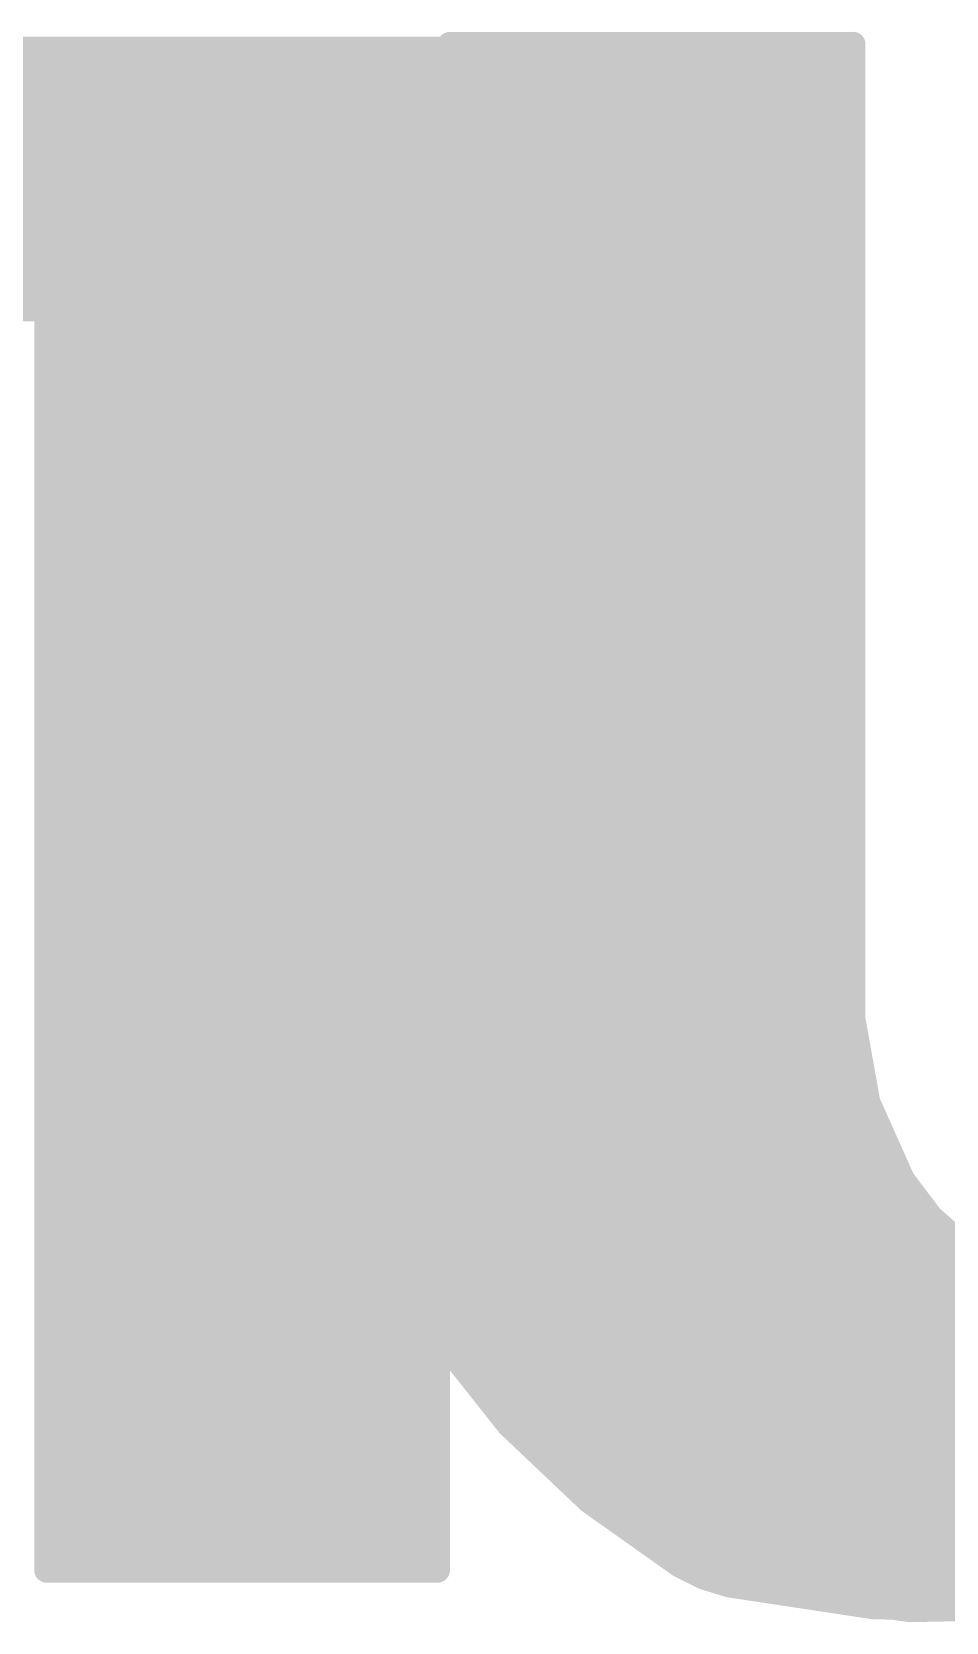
# Model space of a CAD drawing. Extents: x -19.1 to 53.5, y -15.6 to 59.8.
# Drawn here: x 25.458 to 26.397, y 53.35 to 54.983 of the extents above; entities that cross this region are included whole.
import ezdxf

# ---------------------------------------------------------------- set-up
doc = ezdxf.new("R2010")
doc.units = 0
doc.layers.add('21', color=41, linetype='CONTINUOUS')
doc.layers.add('22', color=40, linetype='CONTINUOUS')

msp = doc.modelspace()

# ---------------------------------------------------------------- linework, layer by layer
at = {"layer": '21', "const_width": 0.0254}
for points in [[(25.4432, 54.9656), (25.7404, 54.9656)], [(25.7404, 54.9656), (25.7404, 54.6989)], [(25.8877, 54.9707), (25.8877, 53.8912)], [(26.3017, 54.9707), (25.8877, 54.9707)], [(25.8877, 54.9656), (26.3017, 54.9656)], [(26.3017, 53.9699), (26.3017, 54.9707)], [(24.8666, 54.9402), (25.7404, 54.9402)], [(25.8877, 54.9402), (26.3017, 54.9402)], [(24.8412, 54.9148), (25.7404, 54.9148)], [(25.8877, 54.9148), (26.3017, 54.9148)], [(24.8158, 54.8894), (25.7404, 54.8894)], [(25.8877, 54.8894), (26.3017, 54.8894)], [(24.7904, 54.864), (25.7404, 54.864)], [(25.8877, 54.864), (26.3017, 54.864)], [(24.765, 54.8386), (25.7404, 54.8386)], [(25.8877, 54.8386), (26.3017, 54.8386)], [(24.7396, 54.8132), (25.7404, 54.8132)], [(25.8877, 54.8132), (26.3017, 54.8132)], [(24.7142, 54.7878), (25.7404, 54.7878)], [(25.8877, 54.7878), (26.3017, 54.7878)], [(24.6888, 54.7624), (25.7404, 54.7624)], [(25.8877, 54.7624), (26.3017, 54.7624)], [(24.6634, 54.737), (25.7404, 54.737)], [(25.8877, 54.737), (26.3017, 54.737)], [(24.638, 54.7116), (25.7404, 54.7116)], [(25.8877, 54.7116), (26.3017, 54.7116)], [(25.7404, 54.6989), (25.4406, 54.6989)], [(25.8877, 54.6862), (26.3017, 54.6862)], [(25.8877, 54.6608), (26.3017, 54.6608)], [(25.8877, 54.6354), (26.3017, 54.6354)], [(25.8877, 54.61), (26.3017, 54.61)], [(25.8877, 54.5846), (26.3017, 54.5846)], [(25.8877, 54.5592), (26.3017, 54.5592)], [(25.8877, 54.5338), (26.3017, 54.5338)], [(25.8877, 54.5084), (26.3017, 54.5084)], [(25.8877, 54.483), (26.3017, 54.483)], [(25.8877, 54.4576), (26.3017, 54.4576)], [(25.8877, 54.4322), (26.3017, 54.4322)], [(25.8877, 54.4068), (26.3017, 54.4068)], [(25.8877, 54.3814), (26.3017, 54.3814)], [(25.8877, 54.356), (26.3017, 54.356)], [(25.8877, 54.3306), (26.3017, 54.3306)], [(25.8877, 54.3052), (26.3017, 54.3052)], [(25.8877, 54.2798), (26.3017, 54.2798)], [(25.8877, 54.2544), (26.3017, 54.2544)], [(25.8877, 54.229), (26.3017, 54.229)], [(25.8877, 54.2036), (26.3017, 54.2036)], [(25.8877, 54.1782), (26.3017, 54.1782)], [(25.8877, 54.1528), (26.3017, 54.1528)], [(25.8877, 54.1274), (26.3017, 54.1274)], [(25.8877, 54.102), (26.3017, 54.102)], [(25.8877, 54.0766), (26.3017, 54.0766)], [(25.8877, 54.0512), (26.3017, 54.0512)], [(25.8877, 54.0258), (26.3017, 54.0258)], [(25.8877, 54.0004), (26.3017, 54.0004)], [(25.8877, 53.975), (26.3017, 53.975)], [(26.317, 53.8842), (26.3017, 53.9699)], [(25.8877, 53.9496), (26.3053, 53.9496)], [(25.8877, 53.9242), (26.3099, 53.9242)], [(25.8877, 53.8988), (26.3144, 53.8988)], [(25.8877, 53.8912), (25.8978, 53.7812)], [(25.8893, 53.8734), (26.3219, 53.8734)], [(26.3525, 53.8048), (26.317, 53.8842)], [(25.8917, 53.848), (26.3332, 53.848)], [(25.894, 53.8226), (26.3446, 53.8226)], [(26.3814, 53.7664), (26.3525, 53.8048)], [(25.8963, 53.7972), (26.3582, 53.7972)], [(25.8978, 53.7812), (25.9278, 53.6749)], [(25.9005, 53.7718), (26.3773, 53.7718)], [(26.4174, 53.7346), (26.3814, 53.7664)], [(25.9076, 53.7464), (26.404, 53.7464)], [(25.9148, 53.721), (26.4413, 53.721)], [(25.9219, 53.6956), (26.506, 53.6956)], [(25.9278, 53.6749), (25.9766, 53.5758)], [(25.9301, 53.6702), (27.3583, 53.6702)], [(25.9426, 53.6448), (27.3583, 53.6448)], [(25.9551, 53.6194), (26.9364, 53.6194)], [(25.9676, 53.594), (26.9163, 53.594)], [(25.9766, 53.5758), (26.0426, 53.4873)], [(25.982, 53.5686), (26.8962, 53.5686)], [(26.0009, 53.5432), (26.8735, 53.5432)], [(26.0199, 53.5178), (26.8468, 53.5178)], [(26.0388, 53.4924), (26.82, 53.4924)], [(26.0426, 53.4873), (26.068, 53.4645)], [(26.0652, 53.467), (26.7905, 53.467)], [(26.068, 53.4645), (26.1582, 53.4119)], [(26.1073, 53.4416), (26.7547, 53.4416)], [(26.1508, 53.4162), (26.7188, 53.4162)], [(26.1582, 53.4119), (26.2568, 53.3776)], [(26.2189, 53.3908), (26.6654, 53.3908)], [(26.2568, 53.3776), (26.3601, 53.3629)], [(26.3425, 53.3654), (26.4832, 53.3654)], [(26.3601, 53.3629), (26.5095, 53.3659)]]:
    msp.add_lwpolyline(points, dxfattribs=at)
at = {"layer": '21', "const_width": 0.0127}
for points in [[(25.7468, 54.9656, 1), (25.734, 54.9656)], [(25.7404, 54.9593, 1), (25.7404, 54.9719)], [(25.8941, 54.9707, 1), (25.8814, 54.9707)], [(25.8877, 54.977, 1), (25.8877, 54.9644)], [(25.8877, 54.9719, 1), (25.8877, 54.9593)], [(26.3081, 54.9707, 1), (26.2953, 54.9707)], [(26.3017, 54.9644, 1), (26.3017, 54.977)], [(26.3017, 54.9593, 1), (26.3017, 54.9719)], [(25.7404, 54.9339, 1), (25.7404, 54.9466)], [(25.8877, 54.9466, 1), (25.8877, 54.9339)], [(26.3017, 54.9339, 1), (26.3017, 54.9466)], [(25.7404, 54.9085, 1), (25.7404, 54.9211)], [(25.8877, 54.9211, 1), (25.8877, 54.9085)], [(26.3017, 54.9085, 1), (26.3017, 54.9211)], [(25.7404, 54.8831, 1), (25.7404, 54.8957)], [(25.8877, 54.8957, 1), (25.8877, 54.8831)], [(26.3017, 54.8831, 1), (26.3017, 54.8957)], [(25.7404, 54.8577, 1), (25.7404, 54.8704)], [(25.8877, 54.8704, 1), (25.8877, 54.8577)], [(26.3017, 54.8577, 1), (26.3017, 54.8704)], [(25.7404, 54.8323, 1), (25.7404, 54.8449)], [(25.8877, 54.8449, 1), (25.8877, 54.8323)], [(26.3017, 54.8323, 1), (26.3017, 54.8449)], [(25.7404, 54.8069, 1), (25.7404, 54.8195)], [(25.8877, 54.8195, 1), (25.8877, 54.8069)], [(26.3017, 54.8069, 1), (26.3017, 54.8195)], [(25.7404, 54.7815, 1), (25.7404, 54.7942)], [(25.8877, 54.7942, 1), (25.8877, 54.7815)], [(26.3017, 54.7815, 1), (26.3017, 54.7942)], [(25.7404, 54.7561, 1), (25.7404, 54.7687)], [(25.8877, 54.7687, 1), (25.8877, 54.7561)], [(26.3017, 54.7561, 1), (26.3017, 54.7687)], [(25.7404, 54.7307, 1), (25.7404, 54.7433)], [(25.8877, 54.7433, 1), (25.8877, 54.7307)], [(26.3017, 54.7307, 1), (26.3017, 54.7433)], [(25.7404, 54.7053, 1), (25.7404, 54.718)], [(25.8877, 54.718, 1), (25.8877, 54.7053)], [(26.3017, 54.7053, 1), (26.3017, 54.718)], [(25.734, 54.6989, 1), (25.7468, 54.6989)], [(25.7404, 54.6926, 1), (25.7404, 54.7052)], [(25.8877, 54.6925, 1), (25.8877, 54.6799)], [(26.3017, 54.6799, 1), (26.3017, 54.6925)], [(25.8877, 54.6671, 1), (25.8877, 54.6545)], [(26.3017, 54.6545, 1), (26.3017, 54.6671)], [(25.8877, 54.6418, 1), (25.8877, 54.6291)], [(26.3017, 54.6291, 1), (26.3017, 54.6418)], [(25.8877, 54.6163, 1), (25.8877, 54.6037)], [(26.3017, 54.6037, 1), (26.3017, 54.6163)], [(25.8877, 54.5909, 1), (25.8877, 54.5783)], [(26.3017, 54.5783, 1), (26.3017, 54.5909)], [(25.8877, 54.5656, 1), (25.8877, 54.5529)], [(26.3017, 54.5529, 1), (26.3017, 54.5656)], [(25.8877, 54.5401, 1), (25.8877, 54.5275)], [(26.3017, 54.5275, 1), (26.3017, 54.5401)], [(25.8877, 54.5147, 1), (25.8877, 54.5021)], [(26.3017, 54.5021, 1), (26.3017, 54.5147)], [(25.8877, 54.4894, 1), (25.8877, 54.4767)], [(26.3017, 54.4767, 1), (26.3017, 54.4894)], [(25.8877, 54.4639, 1), (25.8877, 54.4513)], [(26.3017, 54.4513, 1), (26.3017, 54.4639)], [(25.8877, 54.4385, 1), (25.8877, 54.4259)], [(26.3017, 54.4259, 1), (26.3017, 54.4385)], [(25.8877, 54.4132, 1), (25.8877, 54.4005)], [(26.3017, 54.4005, 1), (26.3017, 54.4132)], [(25.8877, 54.3877, 1), (25.8877, 54.3751)], [(26.3017, 54.3751, 1), (26.3017, 54.3877)], [(25.8877, 54.3623, 1), (25.8877, 54.3497)], [(26.3017, 54.3497, 1), (26.3017, 54.3623)], [(25.8877, 54.337, 1), (25.8877, 54.3243)], [(26.3017, 54.3243, 1), (26.3017, 54.337)], [(25.8877, 54.3115, 1), (25.8877, 54.2989)], [(26.3017, 54.2989, 1), (26.3017, 54.3115)], [(25.8877, 54.2861, 1), (25.8877, 54.2735)], [(26.3017, 54.2735, 1), (26.3017, 54.2861)], [(25.8877, 54.2608, 1), (25.8877, 54.2481)], [(26.3017, 54.2481, 1), (26.3017, 54.2608)], [(25.8877, 54.2353, 1), (25.8877, 54.2227)], [(26.3017, 54.2227, 1), (26.3017, 54.2353)], [(25.8877, 54.2099, 1), (25.8877, 54.1973)], [(26.3017, 54.1973, 1), (26.3017, 54.2099)], [(25.8877, 54.1846, 1), (25.8877, 54.1719)], [(26.3017, 54.1719, 1), (26.3017, 54.1846)], [(25.8877, 54.1591, 1), (25.8877, 54.1465)], [(26.3017, 54.1465, 1), (26.3017, 54.1591)], [(25.8877, 54.1337, 1), (25.8877, 54.1211)], [(26.3017, 54.1211, 1), (26.3017, 54.1337)], [(25.8877, 54.1084, 1), (25.8877, 54.0957)], [(26.3017, 54.0957, 1), (26.3017, 54.1084)], [(25.8877, 54.0829, 1), (25.8877, 54.0703)], [(26.3017, 54.0703, 1), (26.3017, 54.0829)], [(25.8877, 54.0575, 1), (25.8877, 54.0449)], [(26.3017, 54.0449, 1), (26.3017, 54.0575)], [(25.8877, 54.0322, 1), (25.8877, 54.0195)], [(26.3017, 54.0195, 1), (26.3017, 54.0322)], [(25.8877, 54.0067, 1), (25.8877, 53.9941)], [(26.3017, 53.9941, 1), (26.3017, 54.0067)], [(25.8877, 53.9813, 1), (25.8877, 53.9687)], [(26.308, 53.971, 1), (26.2954, 53.9688)], [(26.3017, 53.9687, 1), (26.3017, 53.9813)], [(26.2953, 53.9699, 1), (26.3081, 53.9699)], [(25.8877, 53.956, 1), (25.8877, 53.9433)], [(26.3053, 53.9433, 1), (26.3053, 53.956)], [(25.8877, 53.9306, 1), (25.8877, 53.9179)], [(26.3099, 53.9179, 1), (26.3099, 53.9306)], [(25.8877, 53.9051, 1), (25.8877, 53.8925)], [(25.894, 53.8918, 1), (25.8814, 53.8906)], [(26.3144, 53.8925, 1), (26.3144, 53.9051)], [(25.8814, 53.8912, 1), (25.8941, 53.8912)], [(25.8893, 53.8798, 1), (25.8893, 53.8671)], [(26.3228, 53.8868, 1), (26.3112, 53.8817)], [(26.3108, 53.8831, 1), (26.3233, 53.8854)], [(26.3219, 53.8671, 1), (26.3219, 53.8798)], [(25.8917, 53.8544, 1), (25.8917, 53.8417)], [(26.3332, 53.8417, 1), (26.3332, 53.8544)], [(25.894, 53.8289, 1), (25.894, 53.8163)], [(26.3446, 53.8163, 1), (26.3446, 53.8289)], [(26.3576, 53.8086, 1), (26.3474, 53.801)], [(25.8963, 53.8036, 1), (25.8963, 53.7909)], [(26.3467, 53.8022, 1), (26.3583, 53.8074)], [(26.3582, 53.7909, 1), (26.3582, 53.8036)], [(25.9039, 53.7829, 1), (25.8917, 53.7795)], [(25.8915, 53.7806, 1), (25.9041, 53.7818)], [(25.9005, 53.7782, 1), (25.9005, 53.7655)], [(26.3773, 53.7655, 1), (26.3773, 53.7782)], [(26.3856, 53.7711, 1), (26.3772, 53.7616)], [(26.3763, 53.7625, 1), (26.3864, 53.7702)], [(25.9076, 53.7527, 1), (25.9076, 53.7401)], [(25.9148, 53.7274, 1), (25.9148, 53.7147)], [(25.9219, 53.702, 1), (25.9219, 53.6893)], [(25.9335, 53.6777, 1), (25.9221, 53.6721)], [(25.9216, 53.6732, 1), (25.9339, 53.6766)], [(25.9301, 53.6765, 1), (25.9301, 53.6639)], [(25.9426, 53.6512, 1), (25.9426, 53.6385)], [(25.9551, 53.6258, 1), (25.9551, 53.6131)], [(25.9676, 53.6003, 1), (25.9676, 53.5877)], [(25.9817, 53.5796, 1), (25.9715, 53.572)], [(25.9709, 53.573, 1), (25.9823, 53.5786)], [(25.982, 53.575, 1), (25.982, 53.5623)], [(26.0009, 53.5496, 1), (26.0009, 53.5369)], [(26.0199, 53.5241, 1), (26.0199, 53.5115)], [(26.0388, 53.4988, 1), (26.0388, 53.4861)], [(26.0468, 53.492, 1), (26.0384, 53.4826)], [(26.0375, 53.4835, 1), (26.0477, 53.4911)], [(26.0652, 53.4734, 1), (26.0652, 53.4607)], [(26.0712, 53.47, 1), (26.0648, 53.459)], [(26.0638, 53.4598, 1), (26.0722, 53.4692)], [(26.1073, 53.4479, 1), (26.1073, 53.4353)], [(26.1508, 53.4226, 1), (26.1508, 53.4099)], [(26.1603, 53.4179, 1), (26.1561, 53.4059)], [(26.155, 53.4064, 1), (26.1614, 53.4174)], [(26.2189, 53.3972, 1), (26.2189, 53.3845)], [(26.2577, 53.3839, 1), (26.2559, 53.3713)], [(26.2547, 53.3716, 1), (26.2588, 53.3836)], [(26.3425, 53.3717, 1), (26.3425, 53.3591)], [(26.36, 53.3692, 1), (26.3602, 53.3566)], [(26.3592, 53.3566, 1), (26.361, 53.3692)]]:
    msp.add_lwpolyline(points, format="xyb", dxfattribs=at)
at = {"layer": '22', "const_width": 0.0254}
for points in [[(25.4737, 53.4035), (25.4737, 54.9656)], [(25.4737, 54.9656), (25.8953, 54.9656)], [(25.8953, 54.9656), (25.8953, 54.135)], [(25.4737, 54.9402), (25.8953, 54.9402)], [(25.4737, 54.9148), (25.8953, 54.9148)], [(25.4737, 54.8894), (25.8953, 54.8894)], [(25.4737, 54.864), (25.8953, 54.864)], [(25.4737, 54.8386), (25.8953, 54.8386)], [(25.4737, 54.8132), (25.8953, 54.8132)], [(25.4737, 54.7878), (25.8953, 54.7878)], [(25.4737, 54.7624), (25.8953, 54.7624)], [(25.4737, 54.737), (25.8953, 54.737)], [(25.4737, 54.7116), (25.8953, 54.7116)], [(25.4737, 54.6862), (25.8953, 54.6862)], [(25.4737, 54.6608), (25.8953, 54.6608)], [(25.4737, 54.6354), (25.8953, 54.6354)], [(25.4737, 54.61), (25.8953, 54.61)], [(25.4737, 54.5846), (25.8953, 54.5846)], [(25.4737, 54.5592), (25.8953, 54.5592)], [(25.4737, 54.5338), (25.8953, 54.5338)], [(25.4737, 54.5084), (25.8953, 54.5084)], [(25.4737, 54.483), (25.8953, 54.483)], [(25.4737, 54.4576), (25.8953, 54.4576)], [(25.4737, 54.4322), (25.8953, 54.4322)], [(25.4737, 54.4068), (25.8953, 54.4068)], [(25.4737, 54.3814), (25.8953, 54.3814)], [(25.4737, 54.356), (25.8953, 54.356)], [(25.4737, 54.3306), (25.8953, 54.3306)], [(25.4737, 54.3052), (25.8953, 54.3052)], [(25.4737, 54.2798), (25.8953, 54.2798)], [(25.4737, 54.2544), (25.8953, 54.2544)], [(25.4737, 54.229), (25.8953, 54.229)], [(25.4737, 54.2036), (25.8953, 54.2036)], [(25.4737, 54.1782), (25.8953, 54.1782)], [(25.4737, 54.1528), (25.8953, 54.1528)], [(25.8953, 54.135), (25.903, 54.0109)], [(25.4737, 54.1274), (25.8958, 54.1274)], [(25.4737, 54.102), (25.8973, 54.102)], [(25.4737, 54.0766), (25.8989, 54.0766)], [(25.4737, 54.0512), (25.9005, 54.0512)], [(25.4737, 54.0258), (25.902, 54.0258)], [(25.4737, 54.0004), (25.9049, 54.0004)], [(25.903, 54.0109), (25.9258, 53.8886)], [(25.4737, 53.975), (25.9097, 53.975)], [(25.4737, 53.9496), (25.9144, 53.9496)], [(25.4737, 53.9242), (25.9191, 53.9242)], [(25.4737, 53.8988), (25.9239, 53.8988)], [(25.9258, 53.8886), (25.9476, 53.8311)], [(25.4737, 53.8734), (25.9316, 53.8734)], [(25.4737, 53.848), (25.9412, 53.848)], [(25.4737, 53.8226), (25.9534, 53.8226)], [(25.9476, 53.8311), (25.982, 53.7802)], [(25.4737, 53.7972), (25.9705, 53.7972)], [(25.4737, 53.7718), (25.9911, 53.7718)], [(25.982, 53.7802), (26.0272, 53.7385)], [(25.4737, 53.7464), (26.0186, 53.7464)], [(26.0272, 53.7385), (26.0807, 53.7083)], [(26.3728, 53.7108), (26.4146, 53.7346)], [(25.4737, 53.721), (26.0582, 53.721)], [(26.0807, 53.7083), (26.1524, 53.6864)], [(26.3015, 53.6877), (26.3728, 53.7108)], [(26.3907, 53.721), (26.9172, 53.721)], [(25.4737, 53.6956), (26.1222, 53.6956)], [(26.326, 53.6956), (26.9101, 53.6956)], [(26.1524, 53.6864), (26.227, 53.6794)], [(26.227, 53.6794), (26.3015, 53.6877)], [(25.4737, 53.6702), (26.9019, 53.6702)], [(25.4737, 53.6448), (26.8894, 53.6448)], [(25.8775, 53.6423), (25.875, 53.6423)], [(25.875, 53.6423), (25.875, 53.4035)], [(25.9482, 53.5529), (25.8775, 53.6423)], [(25.4737, 53.6194), (25.875, 53.6194)], [(25.8956, 53.6194), (26.8769, 53.6194)], [(25.4737, 53.594), (25.875, 53.594)], [(25.9157, 53.594), (26.8644, 53.594)], [(25.4737, 53.5686), (25.875, 53.5686)], [(25.9358, 53.5686), (26.85, 53.5686)], [(25.4737, 53.5432), (25.875, 53.5432)], [(26.0309, 53.4745), (25.9482, 53.5529)], [(25.9585, 53.5432), (26.8311, 53.5432)], [(25.4737, 53.5178), (25.875, 53.5178)], [(25.9852, 53.5178), (26.8122, 53.5178)], [(25.4737, 53.4924), (25.875, 53.4924)], [(26.012, 53.4924), (26.7932, 53.4924)], [(25.4737, 53.467), (25.875, 53.467)], [(26.1239, 53.4086), (26.0309, 53.4745)], [(26.0415, 53.467), (26.7668, 53.467)], [(25.4737, 53.4416), (25.875, 53.4416)], [(26.0773, 53.4416), (26.7247, 53.4416)], [(25.4737, 53.4162), (25.875, 53.4162)], [(26.1132, 53.4162), (26.6812, 53.4162)], [(25.875, 53.4035), (25.4737, 53.4035)], [(26.1485, 53.3963), (26.1239, 53.4086)], [(26.1747, 53.3883), (26.1485, 53.3963)], [(26.1666, 53.3908), (26.6131, 53.3908)], [(26.3225, 53.3659), (26.1747, 53.3883)], [(26.4719, 53.3629), (26.3225, 53.3659)], [(26.3488, 53.3654), (26.4895, 53.3654)]]:
    msp.add_lwpolyline(points, dxfattribs=at)
at = {"layer": '22', "const_width": 0.0127}
for points in [[(25.4801, 54.9656, 1), (25.4673, 54.9656)], [(25.4737, 54.9719, 1), (25.4737, 54.9593)], [(25.9017, 54.9656, 1), (25.889, 54.9656)], [(25.8953, 54.9593, 1), (25.8953, 54.9719)], [(25.4737, 54.9466, 1), (25.4737, 54.9339)], [(25.8953, 54.9339, 1), (25.8953, 54.9466)], [(25.4737, 54.9211, 1), (25.4737, 54.9085)], [(25.8953, 54.9085, 1), (25.8953, 54.9211)], [(25.4737, 54.8957, 1), (25.4737, 54.8831)], [(25.8953, 54.8831, 1), (25.8953, 54.8957)], [(25.4737, 54.8704, 1), (25.4737, 54.8577)], [(25.8953, 54.8577, 1), (25.8953, 54.8704)], [(25.4737, 54.8449, 1), (25.4737, 54.8323)], [(25.8953, 54.8323, 1), (25.8953, 54.8449)], [(25.4737, 54.8195, 1), (25.4737, 54.8069)], [(25.8953, 54.8069, 1), (25.8953, 54.8195)], [(25.4737, 54.7942, 1), (25.4737, 54.7815)], [(25.8953, 54.7815, 1), (25.8953, 54.7942)], [(25.4737, 54.7687, 1), (25.4737, 54.7561)], [(25.8953, 54.7561, 1), (25.8953, 54.7687)], [(25.4737, 54.7433, 1), (25.4737, 54.7307)], [(25.8953, 54.7307, 1), (25.8953, 54.7433)], [(25.4737, 54.718, 1), (25.4737, 54.7053)], [(25.8953, 54.7053, 1), (25.8953, 54.718)], [(25.4737, 54.6925, 1), (25.4737, 54.6799)], [(25.8953, 54.6799, 1), (25.8953, 54.6925)], [(25.4737, 54.6671, 1), (25.4737, 54.6545)], [(25.8953, 54.6545, 1), (25.8953, 54.6671)], [(25.4737, 54.6418, 1), (25.4737, 54.6291)], [(25.8953, 54.6291, 1), (25.8953, 54.6418)], [(25.4737, 54.6163, 1), (25.4737, 54.6037)], [(25.8953, 54.6037, 1), (25.8953, 54.6163)], [(25.4737, 54.5909, 1), (25.4737, 54.5783)], [(25.8953, 54.5783, 1), (25.8953, 54.5909)], [(25.4737, 54.5656, 1), (25.4737, 54.5529)], [(25.8953, 54.5529, 1), (25.8953, 54.5656)], [(25.4737, 54.5401, 1), (25.4737, 54.5275)], [(25.8953, 54.5275, 1), (25.8953, 54.5401)], [(25.4737, 54.5147, 1), (25.4737, 54.5021)], [(25.8953, 54.5021, 1), (25.8953, 54.5147)], [(25.4737, 54.4894, 1), (25.4737, 54.4767)], [(25.8953, 54.4767, 1), (25.8953, 54.4894)], [(25.4737, 54.4639, 1), (25.4737, 54.4513)], [(25.8953, 54.4513, 1), (25.8953, 54.4639)], [(25.4737, 54.4385, 1), (25.4737, 54.4259)], [(25.8953, 54.4259, 1), (25.8953, 54.4385)], [(25.4737, 54.4132, 1), (25.4737, 54.4005)], [(25.8953, 54.4005, 1), (25.8953, 54.4132)], [(25.4737, 54.3877, 1), (25.4737, 54.3751)], [(25.8953, 54.3751, 1), (25.8953, 54.3877)], [(25.4737, 54.3623, 1), (25.4737, 54.3497)], [(25.8953, 54.3497, 1), (25.8953, 54.3623)], [(25.4737, 54.337, 1), (25.4737, 54.3243)], [(25.8953, 54.3243, 1), (25.8953, 54.337)], [(25.4737, 54.3115, 1), (25.4737, 54.2989)], [(25.8953, 54.2989, 1), (25.8953, 54.3115)], [(25.4737, 54.2861, 1), (25.4737, 54.2735)], [(25.8953, 54.2735, 1), (25.8953, 54.2861)], [(25.4737, 54.2608, 1), (25.4737, 54.2481)], [(25.8953, 54.2481, 1), (25.8953, 54.2608)], [(25.4737, 54.2353, 1), (25.4737, 54.2227)], [(25.8953, 54.2227, 1), (25.8953, 54.2353)], [(25.4737, 54.2099, 1), (25.4737, 54.1973)], [(25.8953, 54.1973, 1), (25.8953, 54.2099)], [(25.4737, 54.1846, 1), (25.4737, 54.1719)], [(25.8953, 54.1719, 1), (25.8953, 54.1846)], [(25.4737, 54.1591, 1), (25.4737, 54.1465)], [(25.8953, 54.1465, 1), (25.8953, 54.1591)], [(25.9016, 54.1354, 1), (25.889, 54.1346)], [(25.4737, 54.1337, 1), (25.4737, 54.1211)], [(25.889, 54.135, 1), (25.9017, 54.135)], [(25.8958, 54.1211, 1), (25.8958, 54.1337)], [(25.4737, 54.1084, 1), (25.4737, 54.0957)], [(25.8973, 54.0957, 1), (25.8973, 54.1084)], [(25.4737, 54.0829, 1), (25.4737, 54.0703)], [(25.8989, 54.0703, 1), (25.8989, 54.0829)], [(25.4737, 54.0575, 1), (25.4737, 54.0449)], [(25.9005, 54.0449, 1), (25.9005, 54.0575)], [(25.4737, 54.0322, 1), (25.4737, 54.0195)], [(25.902, 54.0195, 1), (25.902, 54.0322)], [(25.4737, 54.0067, 1), (25.4737, 53.9941)], [(25.9092, 54.012, 1), (25.8967, 54.0097)], [(25.8966, 54.0105, 1), (25.9093, 54.0113)], [(25.9049, 53.9941, 1), (25.9049, 54.0067)], [(25.4737, 53.9813, 1), (25.4737, 53.9687)], [(25.9097, 53.9687, 1), (25.9097, 53.9813)], [(25.4737, 53.956, 1), (25.4737, 53.9433)], [(25.9144, 53.9433, 1), (25.9144, 53.956)], [(25.4737, 53.9306, 1), (25.4737, 53.9179)], [(25.9191, 53.9179, 1), (25.9191, 53.9306)], [(25.4737, 53.9051, 1), (25.4737, 53.8925)], [(25.9317, 53.8909, 1), (25.9199, 53.8863)], [(25.9239, 53.8925, 1), (25.9239, 53.9051)], [(25.4737, 53.8798, 1), (25.4737, 53.8671)], [(25.9196, 53.8874, 1), (25.932, 53.8898)], [(25.9316, 53.8671, 1), (25.9316, 53.8798)], [(25.4737, 53.8544, 1), (25.4737, 53.8417)], [(25.9412, 53.8417, 1), (25.9412, 53.8544)], [(25.4737, 53.8289, 1), (25.4737, 53.8163)], [(25.9529, 53.8347, 1), (25.9423, 53.8276)], [(25.9417, 53.8289, 1), (25.9535, 53.8334)], [(25.9534, 53.8163, 1), (25.9534, 53.8289)], [(25.4737, 53.8036, 1), (25.4737, 53.7909)], [(25.9705, 53.7909, 1), (25.9705, 53.8036)], [(25.4737, 53.7782, 1), (25.4737, 53.7655)], [(25.9863, 53.7849, 1), (25.9777, 53.7755)], [(25.9767, 53.7766, 1), (25.9873, 53.7837)], [(25.9911, 53.7655, 1), (25.9911, 53.7782)], [(25.4737, 53.7527, 1), (25.4737, 53.7401)], [(26.0186, 53.7401, 1), (26.0186, 53.7527)], [(26.0303, 53.744, 1), (26.024, 53.733)], [(26.0229, 53.7338, 1), (26.0315, 53.7432)], [(25.4737, 53.7274, 1), (25.4737, 53.7147)], [(26.0582, 53.7147, 1), (26.0582, 53.7274)], [(26.0826, 53.7144, 1), (26.0788, 53.7022)], [(26.0776, 53.7028, 1), (26.0838, 53.7138)], [(26.3697, 53.7163, 1), (26.3759, 53.7053)], [(26.3748, 53.7048, 1), (26.3708, 53.7168)], [(26.3907, 53.7274, 1), (26.3907, 53.7147)], [(25.4737, 53.702, 1), (25.4737, 53.6893)], [(26.1222, 53.6893, 1), (26.1222, 53.702)], [(26.326, 53.702, 1), (26.326, 53.6893)], [(26.153, 53.6927, 1), (26.1518, 53.6801)], [(26.1505, 53.6803, 1), (26.1542, 53.6925)], [(26.2263, 53.6857, 1), (26.2277, 53.6731)], [(26.2264, 53.6731, 1), (26.2276, 53.6857)], [(26.2995, 53.6937, 1), (26.3035, 53.6816)], [(26.3022, 53.6813, 1), (26.3008, 53.694)], [(25.4737, 53.6765, 1), (25.4737, 53.6639)], [(25.4737, 53.6512, 1), (25.4737, 53.6385)], [(25.8814, 53.6423, 1), (25.8686, 53.6423)], [(25.875, 53.6487, 1), (25.875, 53.636)], [(25.8825, 53.6462, 1), (25.8725, 53.6384)], [(25.8775, 53.636, 1), (25.8775, 53.6487)], [(25.4737, 53.6258, 1), (25.4737, 53.6131)], [(25.875, 53.6131, 1), (25.875, 53.6258)], [(25.8956, 53.6258, 1), (25.8956, 53.6131)], [(25.4737, 53.6003, 1), (25.4737, 53.5877)], [(25.875, 53.5877, 1), (25.875, 53.6003)], [(25.9157, 53.6003, 1), (25.9157, 53.5877)], [(25.4737, 53.575, 1), (25.4737, 53.5623)], [(25.875, 53.5623, 1), (25.875, 53.575)], [(25.9358, 53.575, 1), (25.9358, 53.5623)], [(25.4737, 53.5496, 1), (25.4737, 53.5369)], [(25.875, 53.5369, 1), (25.875, 53.5496)], [(25.9526, 53.5575, 1), (25.9438, 53.5483)], [(25.9432, 53.549, 1), (25.9532, 53.5569)], [(25.9585, 53.5496, 1), (25.9585, 53.5369)], [(25.4737, 53.5241, 1), (25.4737, 53.5115)], [(25.875, 53.5115, 1), (25.875, 53.5241)], [(25.9852, 53.5241, 1), (25.9852, 53.5115)], [(25.4737, 53.4988, 1), (25.4737, 53.4861)], [(25.875, 53.4861, 1), (25.875, 53.4988)], [(26.012, 53.4988, 1), (26.012, 53.4861)], [(25.4737, 53.4734, 1), (25.4737, 53.4607)], [(25.875, 53.4607, 1), (25.875, 53.4734)], [(26.0346, 53.4797, 1), (26.0272, 53.4693)], [(26.0265, 53.4699, 1), (26.0353, 53.4791)], [(26.0415, 53.4734, 1), (26.0415, 53.4607)], [(25.4737, 53.4479, 1), (25.4737, 53.4353)], [(25.875, 53.4353, 1), (25.875, 53.4479)], [(26.0773, 53.4479, 1), (26.0773, 53.4353)], [(25.4737, 53.4226, 1), (25.4737, 53.4099)], [(25.875, 53.4099, 1), (25.875, 53.4226)], [(26.1132, 53.4226, 1), (26.1132, 53.4099)], [(25.4673, 53.4035, 1), (25.4801, 53.4035)], [(25.4737, 53.4098, 1), (25.4737, 53.3972)], [(25.8686, 53.4035, 1), (25.8814, 53.4035)], [(25.875, 53.3972, 1), (25.875, 53.4098)], [(26.1267, 53.4143, 1), (26.1211, 53.4029)], [(26.1202, 53.4034, 1), (26.1276, 53.4138)], [(26.1503, 53.4024, 1), (26.1466, 53.3903)], [(26.1456, 53.3907, 1), (26.1513, 53.402)], [(26.1666, 53.3972, 1), (26.1666, 53.3845)], [(26.1757, 53.3946, 1), (26.1737, 53.382)], [(26.1728, 53.3822, 1), (26.1766, 53.3944)], [(26.3226, 53.3723, 1), (26.3223, 53.3596)], [(26.3215, 53.3597, 1), (26.3234, 53.3722)], [(26.3488, 53.3717, 1), (26.3488, 53.3591)]]:
    msp.add_lwpolyline(points, format="xyb", dxfattribs=at)

doc.saveas('drawing.dxf')
